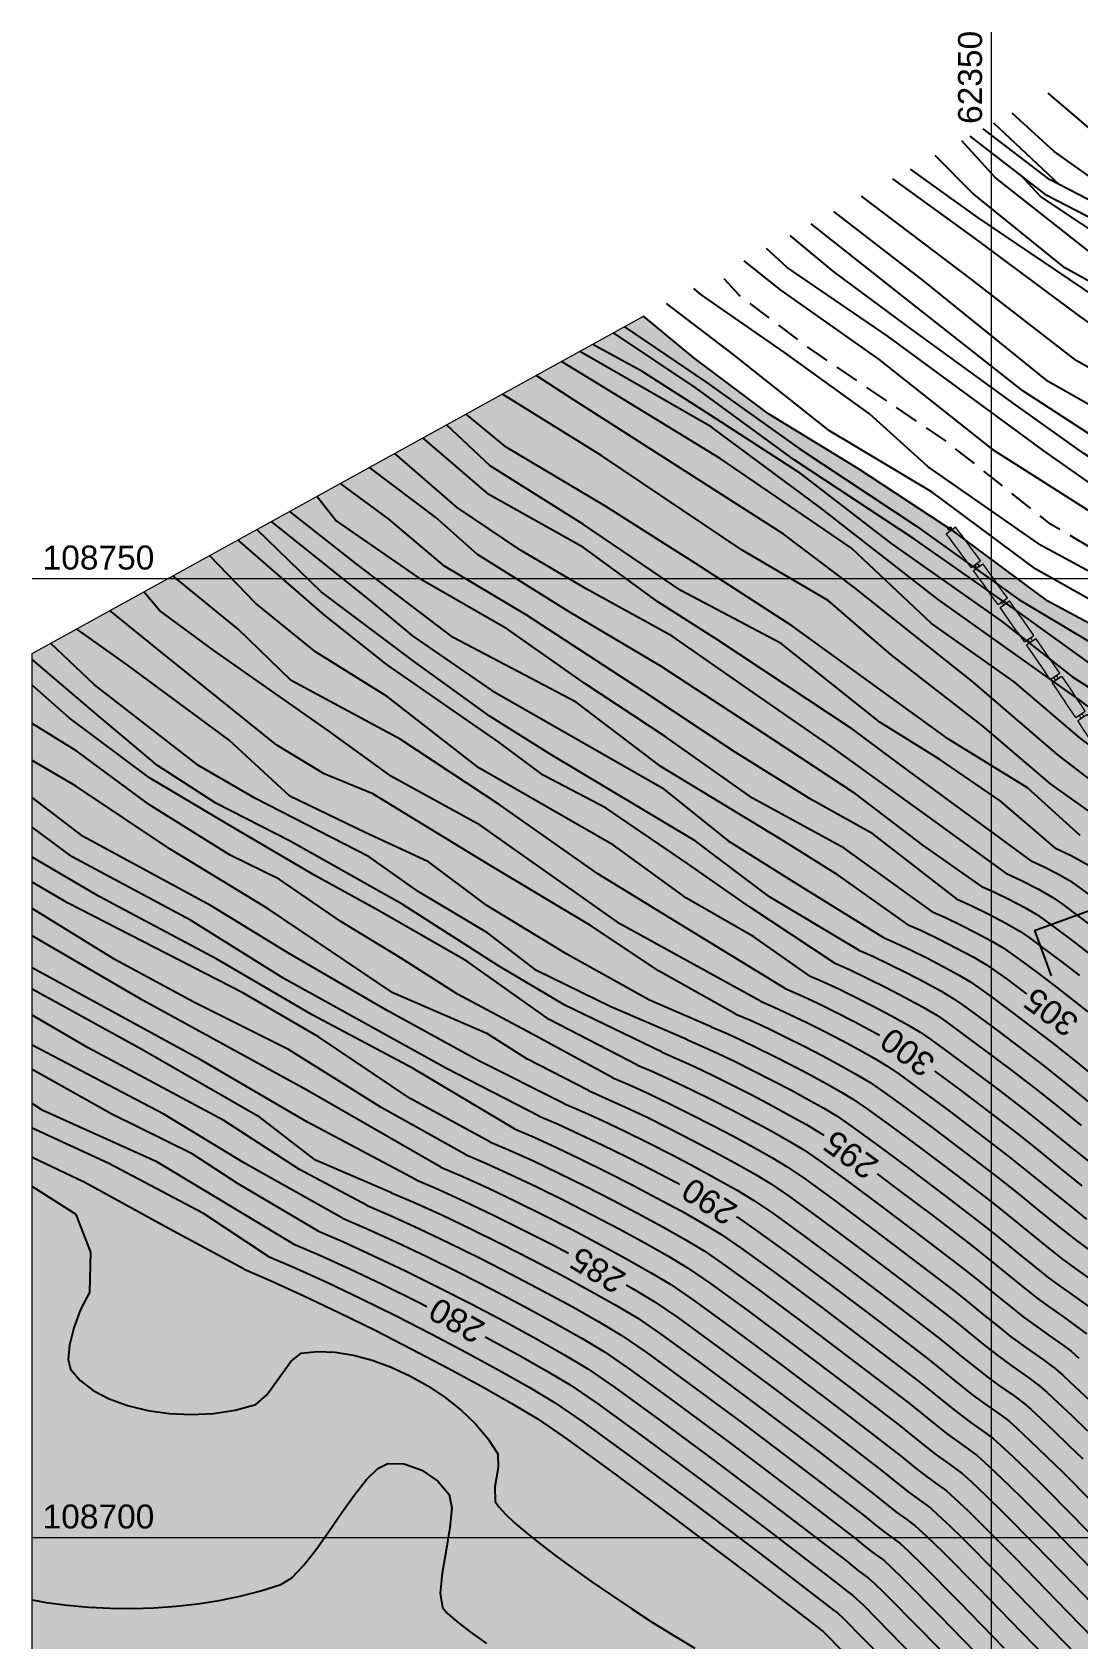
# Model space of a CAD drawing. Extents: x 61466 to 63015, y 108404 to 110397.
# Drawn here: x 62727.7 to 62782.2, y 109249.8 to 109333.6 of the extents above; entities that cross this region are included whole.
import ezdxf
from ezdxf.enums import TextEntityAlignment as Align

# ---------------------------------------------------------------- set-up
doc = ezdxf.new("R2010")
doc.units = 0
doc.header["$LTSCALE"] = 1.000015
doc.header["$MEASUREMENT"] = 0
doc.linetypes.add('TRATTEGGIATA2', pattern=[0.375, 0.25, -0.125])
for name, color, linetype in [('colore lago', 131, 'Continuous'), ('coordinate', 2, 'Continuous'), ('curve livello 1m', 2, 'Continuous'), ('curve livello 5m', 7, 'Continuous'), ('LIN025CO', 7, 'Continuous'), ('LIN07CO', 4, 'Continuous'), ('LINCOLO-ROSSO-025', 10, 'Continuous'), ('Strade', 7, 'Continuous'), ('TEXT050', 3, 'Continuous'), ('TRATTCOLO-32', 255, 'Continuous')]:
    doc.layers.add(name, color=color, linetype=linetype)
doc.layers.add('Colori bordi', color=5, linetype='Continuous', plot=False)
doc.layers.add('no_plot', color=5, linetype='Continuous', plot=False)
doc.styles.add('ARIAL', font='arial.ttf')

# ---------------------------------------------------------------- blocks, each defined once
blk = doc.blocks.new('SEZ1')
at = {"layer": 'LIN07CO'}
for q in [(-0.5, 1.5), (0, 0)]:
    blk.add_line((0, 1.5), q, dxfattribs=at)
at = {"layer": 'TEXT050', "style": 'ARIAL'}
blk.add_attdef('NOME_SEZIONE', text='', height=0.4, dxfattribs=at).set_placement((-0.25, 1.167), align=Align.MIDDLE)
blk = doc.blocks.new('barrageflott')
at = {"layer": 'TRATTCOLO-32'}
h = blk.add_hatch(color=256, dxfattribs=at)
h.paths.add_polyline_path([(-40.677, 110.423), (-41.157, 110.064, -0.002639), (-39.854, 108.3), (-39.369, 108.655, 0.002639)])
h.paths.add_polyline_path([(-39.257, 108.501), (-39.742, 108.147, -0.002639), (-38.458, 106.369), (-37.97, 106.717, 0.002639)])
h.paths.add_polyline_path([(-37.86, 106.563), (-38.348, 106.214, -0.002639), (-37.085, 104.422), (-36.593, 104.764, 0.002639)])
h.paths.add_polyline_path([(-36.484, 104.608), (-36.977, 104.266, -0.002639), (-35.735, 102.459), (-35.238, 102.796, 0.002639)])
h.paths.add_polyline_path([(-35.131, 102.639), (-35.628, 102.302, -0.002639), (-34.406, 100.48), (-33.906, 100.812, 0.002639)])
h.paths.add_polyline_path([(-33.801, 100.653), (-34.302, 100.322, -0.002639), (-33.101, 98.487), (-32.597, 98.813, 0.002639)])
h.paths.add_polyline_path([(-32.494, 98.653), (-32.998, 98.328, -0.002639), (-31.819, 96.479), (-31.311, 96.799, 0.002639)])
h.paths.add_polyline_path([(-31.21, 96.638), (-31.718, 96.318, -0.002639), (-30.56, 94.456), (-30.048, 94.77, 0.002639)])
h.paths.add_polyline_path([(-29.949, 94.608), (-30.46, 94.294, -0.002639), (-29.324, 92.419), (-28.809, 92.727, 0.002639)])
h.paths.add_polyline_path([(-28.711, 92.564), (-29.226, 92.256, -0.002639), (-28.111, 90.367), (-27.593, 90.67, 0.002639)])
h.paths.add_polyline_path([(-27.497, 90.505), (-28.016, 90.203, -0.002639), (-26.922, 88.302), (-26.401, 88.599, 0.002639)])
h.paths.add_polyline_path([(-26.307, 88.433), (-26.829, 88.137, -0.002639), (-25.757, 86.224), (-25.232, 86.514, 0.002639)])
h.paths.add_polyline_path([(-25.14, 86.348), (-25.665, 86.058, -0.002639), (-24.616, 84.132), (-24.088, 84.416, 0.002639)])
h.paths.add_polyline_path([(-23.998, 84.249), (-24.526, 83.965, -0.002639), (-23.499, 82.027), (-22.967, 82.306, 0.002639)])
h.paths.add_polyline_path([(-22.879, 82.137), (-23.411, 81.859, -0.002639), (-22.406, 79.91), (-21.871, 80.182, 0.002639)])
h.paths.add_polyline_path([(-21.785, 80.013), (-22.32, 79.741, -0.002639), (-21.337, 77.78), (-20.799, 78.046, 0.002639)])
h.paths.add_polyline_path([(-20.715, 77.876), (-21.253, 77.61, -0.002639), (-20.293, 75.639), (-19.752, 75.898, 0.002639)])
h.paths.add_polyline_path([(-19.67, 75.727), (-20.211, 75.468, -0.002639), (-19.274, 73.485), (-18.73, 73.738, 0.002639)])
h.paths.add_polyline_path([(-16.684, 69.21), (-17.233, 68.969, -0.002639), (-16.365, 66.956), (-15.812, 67.19, 0.002639)])
h.paths.add_polyline_path([(-17.654, 71.394), (-18.201, 71.147, -0.002639), (-17.309, 69.143), (-16.76, 69.384, 0.002639)])
h.paths.add_polyline_path([(-18.65, 73.566), (-19.194, 73.313, -0.002639), (-18.279, 71.32), (-17.732, 71.567, 0.002639)])
h = blk.add_hatch(color=256, dxfattribs=at)
h.paths.add_polyline_path([(-4.689, 33.162, 0.002639), (-5.201, 35.3), (-5.784, 35.158, -0.002639), (-5.273, 33.025)])
h.paths.add_polyline_path([(-5.247, 35.485, 0.002639), (-5.784, 37.618), (-6.365, 37.468, -0.002639), (-5.829, 35.342)])
h.paths.add_polyline_path([(-5.831, 37.802, 0.002639), (-6.393, 39.929), (-6.972, 39.773, -0.002639), (-6.412, 37.652)])
h.paths.add_polyline_path([(-6.442, 40.112, 0.002639), (-7.028, 42.232), (-7.606, 42.07, -0.002639), (-7.022, 39.956)])
h.paths.add_polyline_path([(-7.08, 42.415, 0.002639), (-7.69, 44.529), (-8.266, 44.359, -0.002639), (-7.657, 42.252)])
h.paths.add_polyline_path([(-7.744, 44.711, 0.002639), (-8.378, 46.817), (-8.952, 46.641, -0.002639), (-8.319, 44.541)])
h.paths.add_polyline_path([(-8.434, 46.999, 0.002639), (-9.092, 49.097), (-9.664, 48.915, -0.002639), (-9.007, 46.822)])
h.paths.add_polyline_path([(-9.15, 49.279, 0.002639), (-9.833, 51.37), (-10.402, 51.18, -0.002639), (-9.722, 49.095)])
h.paths.add_polyline_path([(-9.893, 51.55, 0.002639), (-10.599, 53.633), (-11.166, 53.437, -0.002639), (-10.462, 51.36)])
h.paths.add_polyline_path([(-10.661, 53.813, 0.002639), (-11.392, 55.887), (-11.956, 55.685, -0.002639), (-11.228, 53.616)])
h.paths.add_polyline_path([(-11.456, 56.066, 0.002639), (-12.21, 58.133), (-12.772, 57.924, -0.002639), (-12.02, 55.864)])
h.paths.add_polyline_path([(-12.276, 58.311, 0.002639), (-13.053, 60.368), (-13.614, 60.153, -0.002639), (-12.838, 58.102)])
h.paths.add_polyline_path([(-13.122, 60.546, 0.002639), (-13.923, 62.594), (-14.481, 62.373, -0.002639), (-13.682, 60.33)])
h.paths.add_polyline_path([(-13.993, 62.771, 0.002639), (-14.818, 64.81), (-15.373, 64.582, -0.002639), (-14.551, 62.549)])
h.paths.add_polyline_path([(-14.89, 64.986, 0.002639), (-15.738, 67.015), (-16.29, 66.781, -0.002639), (-15.445, 64.758)])
h = blk.add_hatch(color=256, dxfattribs=at)
h.paths.add_polyline_path([(-1.192, 14.374, 0.002639), (-1.506, 16.55), (-2.1, 16.462, -0.002639), (-1.786, 14.291)])
h.paths.add_polyline_path([(-1.534, 16.739, 0.002639), (-1.874, 18.912), (-2.466, 18.816, -0.002639), (-2.128, 16.649)])
h.paths.add_polyline_path([(-1.904, 19.099, 0.002639), (-2.268, 21.269), (-2.86, 21.166, -0.002639), (-2.496, 19.003)])
h.paths.add_polyline_path([(-2.301, 21.456, 0.002639), (-2.69, 23.621), (-3.28, 23.511, -0.002639), (-2.892, 21.353)])
h.paths.add_polyline_path([(-2.725, 23.808, 0.002639), (-3.139, 25.968), (-3.727, 25.852, -0.002639), (-3.315, 23.698)])
h.paths.add_polyline_path([(-3.176, 26.154, 0.002639), (-3.614, 28.31), (-4.202, 28.187, -0.002639), (-3.764, 26.038)])
h.paths.add_polyline_path([(-3.653, 28.496, 0.002639), (-4.117, 30.646), (-4.702, 30.516, -0.002639), (-4.24, 28.373)])
h.paths.add_polyline_path([(-4.158, 30.832, 0.002639), (-4.646, 32.976), (-5.23, 32.84, -0.002639), (-4.743, 30.702)])
h = blk.add_hatch(color=256, dxfattribs=at)
h.paths.add_polyline_path([(0.293, 0.116, 0.002639), (0.129, 2.309), (-0.469, 2.261, -0.002639), (-0.306, 0.074)])
h.paths.add_polyline_path([(0.114, 2.498, 0.002639), (-0.076, 4.69), (-0.673, 4.635, -0.002639), (-0.485, 2.45)])
h.paths.add_polyline_path([(-0.093, 4.879, 0.002639), (-0.307, 7.068), (-0.904, 7.007, -0.002639), (-0.69, 4.824)])
h.paths.add_polyline_path([(-0.327, 7.257, 0.002639), (-0.566, 9.444), (-1.162, 9.375, -0.002639), (-0.924, 7.195)])
h.paths.add_polyline_path([(-0.588, 9.633, 0.002639), (-0.852, 11.816), (-1.448, 11.741, -0.002639), (-1.184, 9.564)])
h.paths.add_polyline_path([(-0.876, 12.005, 0.002639), (-1.166, 14.185), (-1.76, 14.103, -0.002639), (-1.471, 11.929)])
at = {"layer": 'LINCOLO-ROSSO-025', "lineweight": 0}
for p, q in [((-41.157, 110.064), (-40.677, 110.423)), ((-39.854, 108.3), (-39.369, 108.655)), ((-39.742, 108.147), (-39.257, 108.501)), ((-38.458, 106.369), (-37.97, 106.717)), ((-38.348, 106.214), (-37.86, 106.563)), ((-37.085, 104.422), (-36.593, 104.764)), ((-36.977, 104.266), (-36.484, 104.608)), ((-35.735, 102.459), (-35.238, 102.796)), ((-35.628, 102.302), (-35.131, 102.639)), ((-34.406, 100.48), (-33.906, 100.812)), ((-34.302, 100.322), (-33.801, 100.653)), ((-33.101, 98.487), (-32.597, 98.813)), ((-32.998, 98.328), (-32.494, 98.653)), ((-31.819, 96.479), (-31.311, 96.799)), ((-31.718, 96.318), (-31.21, 96.638)), ((-30.56, 94.456), (-30.048, 94.77)), ((-30.46, 94.294), (-29.949, 94.608)), ((-29.324, 92.419), (-28.809, 92.727)), ((-29.226, 92.256), (-28.711, 92.564)), ((-28.111, 90.367), (-27.593, 90.67)), ((-28.016, 90.203), (-27.497, 90.505)), ((-26.922, 88.302), (-26.401, 88.599)), ((-26.829, 88.137), (-26.307, 88.433)), ((-25.757, 86.224), (-25.232, 86.514)), ((-25.665, 86.058), (-25.14, 86.348)), ((-24.616, 84.132), (-24.088, 84.416)), ((-24.526, 83.965), (-23.998, 84.249)), ((-23.499, 82.027), (-22.967, 82.306)), ((-23.411, 81.859), (-22.879, 82.137)), ((-22.406, 79.91), (-21.871, 80.182)), ((-22.32, 79.741), (-21.785, 80.013)), ((-21.337, 77.78), (-20.799, 78.046)), ((-21.253, 77.61), (-20.715, 77.876)), ((-20.293, 75.639), (-19.752, 75.898)), ((-20.211, 75.468), (-19.67, 75.727)), ((-19.274, 73.485), (-18.73, 73.738)), ((-19.194, 73.313), (-18.65, 73.566)), ((-18.279, 71.32), (-17.732, 71.567)), ((-18.201, 71.147), (-17.654, 71.394)), ((-17.309, 69.143), (-16.76, 69.384)), ((-17.233, 68.969), (-16.684, 69.21)), ((-16.365, 66.956), (-15.812, 67.19)), ((-16.29, 66.781), (-15.738, 67.015)), ((-15.445, 64.758), (-14.89, 64.986)), ((-15.373, 64.582), (-14.818, 64.81)), ((-14.551, 62.549), (-13.993, 62.771)), ((-14.481, 62.373), (-13.923, 62.594)), ((-13.682, 60.33), (-13.122, 60.546)), ((-13.614, 60.153), (-13.053, 60.368)), ((-12.838, 58.102), (-12.276, 58.311)), ((-12.772, 57.924), (-12.21, 58.133)), ((-12.02, 55.864), (-11.456, 56.066)), ((-11.956, 55.685), (-11.392, 55.887)), ((-11.228, 53.616), (-10.661, 53.813)), ((-11.166, 53.437), (-10.599, 53.633)), ((-10.462, 51.36), (-9.893, 51.55)), ((-10.402, 51.18), (-9.833, 51.37)), ((-9.722, 49.095), (-9.15, 49.279)), ((-9.664, 48.915), (-9.092, 49.097)), ((-9.007, 46.822), (-8.434, 46.999)), ((-8.952, 46.641), (-8.378, 46.817)), ((-8.319, 44.541), (-7.744, 44.711)), ((-8.266, 44.359), (-7.69, 44.529)), ((-7.657, 42.252), (-7.08, 42.415)), ((-7.606, 42.07), (-7.028, 42.232)), ((-7.022, 39.956), (-6.442, 40.112)), ((-6.972, 39.773), (-6.393, 39.929)), ((-6.412, 37.652), (-5.831, 37.802)), ((-6.365, 37.468), (-5.784, 37.618)), ((-5.829, 35.342), (-5.247, 35.485)), ((-5.784, 35.158), (-5.201, 35.3)), ((-5.273, 33.025), (-4.689, 33.162)), ((-5.23, 32.84), (-4.646, 32.976)), ((-4.743, 30.702), (-4.158, 30.832)), ((-4.702, 30.516), (-4.117, 30.646)), ((-4.24, 28.373), (-3.653, 28.496)), ((-4.202, 28.187), (-3.614, 28.31)), ((-3.764, 26.038), (-3.176, 26.154)), ((-3.727, 25.852), (-3.139, 25.968)), ((-3.315, 23.698), (-2.725, 23.808)), ((-3.28, 23.511), (-2.69, 23.621)), ((-2.892, 21.353), (-2.301, 21.456)), ((-2.86, 21.166), (-2.268, 21.269)), ((-2.496, 19.003), (-1.904, 19.099)), ((-2.466, 18.816), (-1.874, 18.912)), ((-2.128, 16.649), (-1.534, 16.739)), ((-2.1, 16.462), (-1.506, 16.55)), ((-1.786, 14.291), (-1.192, 14.374)), ((-1.76, 14.103), (-1.166, 14.185)), ((-1.471, 11.929), (-0.876, 12.005)), ((-1.448, 11.741), (-0.852, 11.816)), ((-1.184, 9.564), (-0.588, 9.633)), ((-1.162, 9.375), (-0.566, 9.444)), ((-0.924, 7.195), (-0.327, 7.257)), ((-0.904, 7.007), (-0.307, 7.068)), ((-0.69, 4.824), (-0.093, 4.879)), ((-0.673, 4.635), (-0.076, 4.69)), ((-0.485, 2.45), (0.114, 2.498)), ((-0.469, 2.261), (0.129, 2.309)), ((-0.306, 0.074), (0.293, 0.116))]:
    blk.add_line(p, q, dxfattribs=at)
for centre in [(-40.974, 110.32), (-39.555, 108.401), (-38.159, 106.466), (-36.785, 104.515), (-35.433, 102.549), (-34.104, 100.567), (-32.798, 98.57), (-31.514, 96.558), (-30.254, 94.532), (-29.018, 92.491), (-27.804, 90.436), (-26.615, 88.368), (-25.449, 86.286), (-24.307, 84.191), (-23.189, 82.082), (-22.095, 79.962), (-21.026, 77.828), (-19.982, 75.683), (-18.962, 73.526), (-17.967, 71.357), (-16.996, 69.177), (-16.051, 66.986), (-15.131, 64.784), (-14.237, 62.572), (-13.368, 60.349), (-12.524, 58.117), (-11.706, 55.876), (-10.914, 53.625), (-10.147, 51.365), (-9.407, 49.097), (-8.693, 46.82), (-8.005, 44.535), (-7.343, 42.242), (-6.707, 39.942), (-6.098, 37.635), (-5.515, 35.321), (-4.959, 33.001), (-4.43, 30.674), (-3.927, 28.341), (-3.451, 26.003), (-3.002, 23.659), (-2.58, 21.311), (-2.185, 18.958), (-1.817, 16.6), (-1.476, 14.238), (-1.162, 11.873), (-0.875, 9.504), (-0.615, 7.132), (-0.383, 4.757), (-0.178, 2.38), (0, 0)]:
    blk.add_circle(centre, 0.095, dxfattribs=at)
for radius, start, end in [(207.744, 36.17394, 36.77881), (208.344, 36.17394, 36.77881), (207.744, 35.51677, 36.12164), (208.344, 35.51677, 36.12164), (208.344, 34.85959, 35.46446), (207.744, 34.85959, 35.46446), (207.744, 34.20242, 34.80729), (208.344, 34.20242, 34.80729), (207.744, 33.54525, 34.15012), (208.344, 33.54525, 34.15012), (208.344, 32.88807, 33.49294), (207.744, 32.88807, 33.49294), (207.744, 32.2309, 32.83577), (208.344, 32.2309, 32.83577), (208.344, 31.57373, 32.1786), (207.744, 31.57373, 32.1786), (207.744, 30.91655, 31.52142), (208.344, 30.91655, 31.52142), (207.744, 30.25938, 30.86425), (208.344, 30.25938, 30.86425), (208.344, 29.60221, 30.20708), (207.744, 29.60221, 30.20708), (207.744, 28.94503, 29.54991), (208.344, 28.94503, 29.54991), (208.344, 28.28786, 28.89273), (207.744, 28.28786, 28.89273), (207.744, 27.63069, 28.23556), (208.344, 27.63069, 28.23556), (208.344, 26.97352, 27.57839), (207.744, 26.97352, 27.57839), (207.744, 26.31634, 26.92121), (208.344, 26.31634, 26.92121), (207.744, 25.65917, 26.26404), (208.344, 25.65917, 26.26404), (207.744, 25.002, 25.60687), (208.344, 25.002, 25.60687), (207.744, 24.34482, 24.94969), (208.344, 24.34482, 24.94969), (208.344, 23.68765, 24.29252), (207.744, 23.68765, 24.29252), (207.744, 23.03048, 23.63535), (208.344, 23.03048, 23.63535), (207.744, 22.3733, 22.97817), (208.344, 22.3733, 22.97817), (207.744, 21.71613, 22.321), (208.344, 21.71613, 22.321), (207.744, 21.05896, 21.66383), (208.344, 21.05896, 21.66383), (208.344, 20.40178, 21.00665), (207.744, 20.40178, 21.00665), (207.744, 19.74461, 20.34948), (208.344, 19.74461, 20.34948), (207.744, 19.08744, 19.69231), (208.344, 19.08744, 19.69231), (208.344, 18.43027, 19.03514), (207.744, 18.43027, 19.03514), (207.744, 17.77309, 18.37796), (208.344, 17.77309, 18.37796), (207.744, 17.11592, 17.72079), (208.344, 17.11592, 17.72079), (207.744, 16.45875, 17.06362), (208.344, 16.45875, 17.06362), (208.344, 15.80157, 16.40644), (207.744, 15.80157, 16.40644), (207.744, 15.1444, 15.74927), (208.344, 15.1444, 15.74927), (207.744, 14.48723, 15.0921), (208.344, 14.48723, 15.0921), (207.744, 13.83005, 14.43492), (208.344, 13.83005, 14.43492), (208.344, 13.17288, 13.77775), (207.744, 13.17288, 13.77775), (207.744, 12.51571, 13.12058), (208.344, 12.51571, 13.12058), (207.744, 11.85853, 12.4634), (208.344, 11.85853, 12.4634), (207.744, 11.20136, 11.80623), (208.344, 11.20136, 11.80623), (207.744, 10.54419, 11.14906), (208.344, 10.54419, 11.14906), (207.744, 9.88701, 10.49189), (208.344, 9.88701, 10.49189), (207.744, 9.22984, 9.83471), (208.344, 9.22984, 9.83471), (207.744, 8.57267, 9.17754), (208.344, 8.57267, 9.17754), (207.744, 7.9155, 8.52037), (208.344, 7.9155, 8.52037), (207.744, 7.25832, 7.86319), (208.344, 7.25832, 7.86319), (207.744, 6.60115, 7.20602), (208.344, 6.60115, 7.20602), (207.744, 5.94398, 6.54885), (208.344, 5.94398, 6.54885), (207.744, 5.2868, 5.89167), (208.344, 5.2868, 5.89167), (207.744, 4.62963, 5.2345), (208.344, 4.62963, 5.2345), (207.744, 3.97246, 4.57733), (208.344, 3.97246, 4.57733)]:
    blk.add_arc((-207.55, -14.318), radius, start, end, dxfattribs=at)

msp = doc.modelspace()

# ---------------------------------------------------------------- hatches: boundary and pattern name
at = {"layer": 'colore lago', "linetype": 'Continuous', "lineweight": 0}
msp.add_hatch(color=256, dxfattribs=at).paths.add_polyline_path([(62823.098, 109267.497), (62823.692, 109266.925), (62824.211, 109265.876), (62823.37, 109265.642), (62827.768, 109260.013), (62841.061, 109263.699), (62841.764, 109262.8), (62836.243, 109253.044), (62840.642, 109247.414), (62841.442, 109248.828), (62841.442, 109247.267), (62842.487, 109245.294), (62842.982, 109244.359), (62843.392, 109243.586), (62843.655, 109243.089), (62843.975, 109242.486), (62844.757, 109241.948), (62845.652, 109241.38), (62846.428, 109240.929), (62846.943, 109240.681), (62847.646, 109240.594), (62848.413, 109240.508), (62848.935, 109240.325), (62849.708, 109240.006), (62850.5, 109239.647), (62850.969, 109239.389), (62851.947, 109238.376), (62853.322, 109236.946), (62854.115, 109236.138), (62854.823, 109235.422), (62855.34, 109234.904), (62855.561, 109234.691), (62856.098, 109234.455), (62856.706, 109233.991), (62857.535, 109233.283), (62858.15, 109232.701), (62858.509, 109232.314), (62858.884, 109231.435), (62859.223, 109230.367), (62859.579, 109229.599), (62860.022, 109229.318), (62860.524, 109229.013), (62861.121, 109228.302), (62861.763, 109227.397), (62862.367, 109226.672), (62862.863, 109226.351), (62863.351, 109226.081), (62863.81, 109225.827), (62864.373, 109225.46), (62865.159, 109224.926), (62866.024, 109224.324), (62866.828, 109223.749), (62867.744, 109223.067), (62868.796, 109222.261), (62869.668, 109221.573), (62870.574, 109220.83), (62871.455, 109220.092), (62872.228, 109219.43), (62872.81, 109218.915), (62873.119, 109218.618), (62873.68, 109217.736), (62874.168, 109217.012), (62874.819, 109216.771), (62876.542, 109216.153), (62874.849, 109207.821), (62874.609, 109206.638), (62869.261, 109207.566), (62863.756, 109208.111), (62858.193, 109208.307), (62852.65, 109208.14), (62847.099, 109207.618), (62841.619, 109206.708), (62836.195, 109205.43), (62830.876, 109203.835), (62825.687, 109201.868), (62820.621, 109199.558), (62815.733, 109196.944), (62811.013, 109193.985), (62806.809, 109190.99), (62802.653, 109187.599), (62798.578, 109183.823), (62795.53, 109180.621), (62792.243, 109176.791), (62789.658, 109173.373), (62786.55, 109168.77), (62783.753, 109163.954), (62781.281, 109158.995), (62779.157, 109153.861), (62777.364, 109148.591), (62775.923, 109143.219), (62774.828, 109137.77), (62774.099, 109132.277), (62773.742, 109126.898), (62773.733, 109121.341), (62774.08, 109115.779), (62774.822, 109110.285), (62775.907, 109104.828), (62776.774, 109101.614), (62775.534, 109098.968), (62771.471, 109097.411), (62770.737, 109098.002), (62769.881, 109098.471), (62769.16, 109098.676), (62768.397, 109098.468), (62767.454, 109097.966), (62766.48, 109097.438), (62765.625, 109097.152), (62765.129, 109097.238), (62764.204, 109097.445), (62761.92, 109098.04), (62758.989, 109098.856), (62755.805, 109099.756), (62752.764, 109100.605), (62750.259, 109101.266), (62749.515, 109101.432), (62748.651, 109101.616), (62748.14, 109101.737), (62747.525, 109102.034), (62746.769, 109102.406), (62745.628, 109102.895), (62744.247, 109103.457), (62742.732, 109104.06), (62741.189, 109104.67), (62739.721, 109105.255), (62738.435, 109105.782), (62737.436, 109106.218), (62736.779, 109106.546), (62735.74, 109107.202), (62732.8, 109108.9), (62729.641, 109110.917), (62727.666, 109112.216), (62727.666, 109301.173), (62759.548, 109318.75), (62762.174, 109316.583), (62766.058, 109313.671), (62770.75, 109310.793), (62775.77, 109307.499), (62780.625, 109303.893), (62784.649, 109301.743), (62791.078, 109296.783), (62792.191, 109296.264), (62793.304, 109295.744), (62792.406, 109295.415), (62791.026, 109294.91), (62795.864, 109289.653), (62808.817, 109294.398), (62809.589, 109293.558), (62804.873, 109283.389), (62809.71, 109278.132), (62811.198, 109281.339), (62812.277, 109280.843), (62812.557, 109280.571), (62813.179, 109280.078), (62813.957, 109279.511), (62814.819, 109278.905), (62815.694, 109278.295), (62816.511, 109277.717), (62817.199, 109277.207), (62817.686, 109276.799), (62818.127, 109276.26), (62818.712, 109275.538), (62819.259, 109274.911), (62819.895, 109274.192), (62820.227, 109273.803), (62820.528, 109273.159), (62820.826, 109272.316), (62821.425, 109270.407), (62821.73, 109269.526), (62822.044, 109268.819)])

# ---------------------------------------------------------------- linework, layer by layer
at = {"layer": 'Colori bordi', "linetype": 'Continuous', "lineweight": 0, "flags": 128}
msp.add_lwpolyline([(62727.666, 109112.216), (62727.666, 109301.173), (62759.548, 109318.75), (62762.174, 109316.583), (62766.058, 109313.671), (62770.75, 109310.793), (62775.77, 109307.499), (62780.625, 109303.893), (62784.649, 109301.743)], dxfattribs=at)
at = {"layer": 'coordinate', "linetype": 'Continuous', "lineweight": 0}
for p, q in [((62777.666, 109333.555), (62777.666, 108959.046)), ((62727.666, 109305.071), (62794.654, 109305.071)), ((62727.666, 109255.071), (62848.848, 109255.071))]:
    msp.add_line(p, q, dxfattribs=at)
at = {"layer": 'curve livello 1m', "color": 152, "linetype": 'TRATTEGGIATA2', "ltscale": 5, "flags": 128}
msp.add_lwpolyline([(62796.076, 109296.759), (62795.457, 109298.45), (62795.214, 109298.655), (62794.525, 109299.251), (62793.946, 109299.765), (62791.655, 109301.396), (62787.146, 109304.17), (62780.764, 109307.915), (62775.353, 109312.214), (62768.209, 109317.069), (62764.532, 109319.843), (62763.535, 109320.948)], dxfattribs=at)
at = {"layer": 'curve livello 5m', "color": 2, "flags": 128}
for points in [[(62781.221, 109325.619), (62777.819, 109328.824)], [(62792.714, 109311.413), (62788.477, 109314.399), (62782.319, 109318.744), (62776.706, 109322.908), (62772.553, 109325.921)], [(62792.714, 109303.314), (62791.169, 109304.101), (62785.967, 109307.845), (62780.417, 109311.729), (62772.301, 109317.693), (62767.029, 109321.299), (62765.965, 109322.289)], [(62788.219, 109298.997), (62788.219, 109298.997), (62784.649, 109301.743), (62780.625, 109303.893), (62775.77, 109307.499), (62770.75, 109310.793), (62766.058, 109313.671), (62762.174, 109316.583), (62759.548, 109318.75)], [(62785.045, 109294.703), (62782.295, 109296.769), (62778.873, 109299.683), (62774.564, 109302.724), (62770.382, 109306.652), (62763.538, 109311.34), (62755.264, 109316.389)], [(62779.749, 109290.352), (62773.36, 109295.05), (62770.448, 109297.215), (62763.353, 109301.918), (62760.291, 109303.86), (62756.408, 109306.697), (62751.479, 109309.459), (62748.045, 109312.408)], [(62773.338, 109287.025), (62769.701, 109289.6), (62766.714, 109291.466), (62760.441, 109295.274), (62756.035, 109298.633), (62749.612, 109301.993), (62744.609, 109305.801), (62741.097, 109308.578)], [(62766.926, 109283.698), (62761.561, 109286.986), (62757.155, 109289.674), (62752.077, 109293.258), (62746.849, 109296.692), (62741.173, 109299.753), (62738.41, 109302.441), (62734.998, 109305.215)], [(62760.515, 109280.371), (62755.445, 109282.824), (62751.987, 109284.881), (62746.965, 109288.091), (62741.119, 109291.384), (62737.25, 109293.359), (62734.203, 109295.335), (62731.157, 109297.886), (62727.666, 109300.861)], [(62754.103, 109277.044), (62749.27, 109279.531), (62740.79, 109284.223), (62735.932, 109287.268), (62729.758, 109290.561), (62727.666, 109292.118)], [(62779.749, 109290.352), (62780.396, 109290.058), (62781.14, 109289.678), (62781.758, 109289.327), (62781.758, 109289.327), (62782.169, 109289.037), (62782.882, 109288.507), (62783.684, 109287.895), (62785.134, 109286.741), (62785.275, 109286.626)], [(62773.338, 109287.025), (62774.078, 109286.699), (62774.956, 109286.278), (62775.872, 109285.81), (62776.729, 109285.347), (62777.428, 109284.939), (62777.831, 109284.661), (62778.519, 109284.161), (62779.398, 109283.507), (62779.507, 109283.425)], [(62747.692, 109273.717), (62742.025, 109276.733), (62736.509, 109279.943), (62727.666, 109284.784)], [(62766.926, 109283.698), (62767.697, 109283.365), (62768.595, 109282.947), (62769.566, 109282.472), (62770.555, 109281.967), (62771.51, 109281.46), (62771.847, 109281.272)], [(62760.515, 109280.371), (62761.299, 109280.036), (62762.196, 109279.627), (62763.172, 109279.162), (62764.192, 109278.658), (62765.222, 109278.132), (62766.228, 109277.603), (62767.178, 109277.086), (62768.035, 109276.6), (62768.768, 109276.162), (62768.942, 109276.041)], [(62774.71, 109279.402), (62774.745, 109279.376), (62776.07, 109278.391), (62777.541, 109277.28), (62779.015, 109276.149), (62779.015, 109276.149), (62780.016, 109275.353), (62781.226, 109274.369), (62782.402, 109273.413)], [(62741.28, 109270.39), (62734.175, 109274.654), (62728.225, 109277.335), (62727.666, 109277.703)], [(62754.103, 109277.044), (62755.086, 109276.624), (62756.209, 109276.112), (62757.431, 109275.53), (62758.707, 109274.899), (62759.997, 109274.241), (62761.258, 109273.577), (62761.424, 109273.487)], [(62747.692, 109273.717), (62748.872, 109273.213), (62750.222, 109272.597), (62751.689, 109271.898), (62753.223, 109271.139), (62754.773, 109270.349), (62755.633, 109269.896)], [(62771.725, 109274.031), (62772.743, 109273.274), (62774.709, 109271.788), (62776.68, 109270.277), (62776.68, 109270.277), (62777.457, 109269.659), (62778.395, 109268.896), (62779.308, 109268.154), (62780.007, 109267.601), (62780.007, 109267.601), (62780.643, 109267.136), (62781.438, 109266.574), (62782.178, 109266.049), (62782.65, 109265.697)], [(62764.395, 109271.798), (62764.437, 109271.773), (62764.437, 109271.773), (62765.457, 109271.072), (62767.196, 109269.807), (62769.415, 109268.157), (62771.878, 109266.297), (62774.346, 109264.404), (62774.346, 109264.404), (62774.898, 109263.965), (62775.565, 109263.422), (62776.213, 109262.895), (62776.71, 109262.502), (62776.71, 109262.502), (62777.346, 109262.042), (62778.092, 109261.515), (62778.589, 109261.149), (62778.589, 109261.149), (62779.006, 109260.774), (62779.703, 109260.121), (62780.547, 109259.313), (62781.407, 109258.477), (62781.407, 109258.477), (62782.879, 109256.989)], [(62741.28, 109270.39), (62742.659, 109269.801), (62744.235, 109269.083), (62745.948, 109268.266), (62747.739, 109267.38), (62748.254, 109267.118)], [(62758.643, 109268.25), (62759.006, 109268.044), (62760.107, 109267.384), (62760.107, 109267.384), (62761.333, 109266.542), (62763.421, 109265.023), (62766.088, 109263.04), (62769.046, 109260.805), (62772.011, 109258.531), (62772.734, 109257.949), (62773.414, 109257.403), (62773.414, 109257.403), (62774.017, 109256.97), (62774.528, 109256.6), (62774.528, 109256.6), (62774.898, 109256.264), (62775.517, 109255.677), (62776.199, 109255.016), (62776.199, 109255.016), (62777.968, 109253.229), (62780.157, 109250.973), (62782.13, 109248.947), (62783.247, 109247.846)], [(62751.287, 109265.543), (62751.317, 109265.527), (62752.984, 109264.62), (62754.491, 109263.766), (62755.777, 109262.996), (62755.777, 109262.996), (62757.208, 109262.012), (62759.647, 109260.238), (62762.76, 109257.923), (62766.215, 109255.314), (62769.676, 109252.659), (62769.676, 109252.659), (62770.117, 109252.304), (62770.467, 109252.052), (62770.991, 109251.555), (62773.056, 109249.468), (62775.613, 109246.835), (62777.916, 109244.469), (62779.22, 109243.184), (62779.22, 109243.184), (62779.553, 109242.948), (62782.963, 109240.482)]]:
    msp.add_lwpolyline(points, dxfattribs=at)
at = {"layer": 'no_plot', "flags": 128}
for points in [[(62798.444, 109316.707), (62796.738, 109317.975), (62793.964, 109319.848), (62791.258, 109321.928), (62787.929, 109324.702), (62784.044, 109327.476), (62780.65, 109330.385)], [(62790.003, 109321.075), (62787.209, 109322.908), (62780.961, 109327.344), (62778.767, 109329.347)], [(62799.611, 109310.486), (62795.087, 109314.218), (62791.012, 109316.662), (62783.859, 109321.278), (62777.883, 109325.986), (62776.136, 109327.896)], [(62799.295, 109309.383), (62794.634, 109312.86), (62792.37, 109314.67), (62787.39, 109318.02), (62781.505, 109321.278), (62776.706, 109325.171), (62774.746, 109327.13)], [(62793.078, 109312.72), (62789.654, 109315.394), (62786.304, 109316.933), (62783.134, 109319.74), (62776.977, 109323.904), (62773.473, 109326.428)], [(62799.927, 109311.588), (62796.173, 109314.399), (62791.555, 109317.205), (62787.752, 109319.74), (62784.493, 109322.184), (62780.237, 109324.99), (62779.213, 109326.099)], [(62792.714, 109309.692), (62788.83, 109312.636), (62782.102, 109316.45), (62776.622, 109320.68), (62770.911, 109325.015)], [(62792.714, 109307.685), (62791.189, 109308.475), (62787.027, 109311.734), (62780.645, 109315.34), (62774.124, 109320.611), (62769.461, 109324.216)], [(62792.714, 109306.428), (62789.94, 109307.989), (62784.876, 109311.249), (62779.327, 109314.855), (62773.431, 109319.501), (62768.29, 109323.57)], [(62792.714, 109305.356), (62789.227, 109307.152), (62782.498, 109311.59), (62778.822, 109314.226), (62773.272, 109318.248), (62769.457, 109321.091), (62767.197, 109322.967)], [(62792.714, 109302.131), (62791.1, 109303.199), (62786.244, 109306.389), (62777.851, 109311.729), (62771.816, 109316.514), (62766.683, 109320.12), (62764.796, 109321.644)], [(62793.456, 109298.54), (62789.851, 109300.633), (62784.094, 109304.725), (62780.279, 109306.805), (62774.382, 109310.897), (62771.33, 109313.671), (62766.891, 109316.861), (62762.59, 109319.843), (62762.166, 109320.194)], [(62788.752, 109300.011), (62784.579, 109302.991), (62780.001, 109305.557), (62774.59, 109309.579), (62769.249, 109312.769), (62764.185, 109316.791), (62760.743, 109319.409)], [(62758.554, 109318.202), (62762.815, 109315.318), (62767.661, 109311.857), (62773.786, 109307.811), (62779.111, 109303.978), (62784.117, 109300.996), (62787.921, 109298.285)], [(62756.91, 109317.296), (62759.354, 109315.957), (62763.028, 109313.614), (62767.608, 109310.633), (62772.454, 109306.906), (62778.206, 109302.86), (62781.934, 109299.931), (62786.301, 109297.163), (62787.078, 109296.543)], [(62787.443, 109297.341), (62784.17, 109299.665), (62779.005, 109303.392), (62773.679, 109307.119), (62767.395, 109311.272), (62762.283, 109314.999), (62757.975, 109317.883)], [(62786.54, 109295.522), (62782.307, 109298.707), (62774.904, 109303.978), (62768.78, 109308.769), (62763.075, 109312.977), (62756.224, 109316.918)], [(62784.878, 109293.014), (62781.155, 109295.882), (62776.719, 109299.683), (62770.509, 109304.625), (62766.833, 109307.412), (62755.934, 109314.381), (62753.947, 109315.662)], [(62783.596, 109292.348), (62780.774, 109294.362), (62777.226, 109297.402), (62772.464, 109301.097), (62769.178, 109303.934), (62764.697, 109306.547), (62757.379, 109311.475), (62752.187, 109314.692)], [(62781.031, 109291.017), (62778.14, 109293.482), (62775.003, 109295.647), (62771.867, 109297.588), (62766.714, 109301.694), (62761.486, 109304.457), (62756.408, 109307.891), (62751.554, 109310.952), (62749.276, 109313.087)], [(62782.313, 109291.683), (62779.559, 109294.154), (62775.451, 109296.692), (62767.311, 109302.59), (62762.233, 109305.875), (62757.528, 109308.862), (62752.375, 109311.923), (62750.295, 109313.649)], [(62778.467, 109289.687), (62774.704, 109292.437), (62769.328, 109296.319), (62765.668, 109298.857), (62761.038, 109302.068), (62756.557, 109304.532), (62753.122, 109306.547), (62749.836, 109308.787), (62746.573, 109311.597)], [(62777.184, 109289.021), (62774.107, 109291.167), (62770.597, 109293.855), (62766.266, 109296.692), (62760.441, 109300.5), (62755.661, 109303.337), (62750.882, 109306.323), (62748.716, 109308.265), (62745.257, 109310.871)], [(62775.902, 109288.356), (62771.493, 109291.765), (62768.282, 109293.557), (62764.324, 109296.02), (62759.47, 109299.231), (62753.421, 109303.188), (62749.164, 109305.726), (62746.252, 109308.19), (62743.74, 109310.035)], [(62774.62, 109287.69), (62770, 109291.018), (62765.22, 109293.631), (62760.665, 109296.842), (62756.483, 109299.604), (62752.45, 109302.441), (62748.044, 109304.979), (62743.488, 109308.115), (62742.516, 109309.36)], [(62740.126, 109308.042), (62745.355, 109303.86), (62747.521, 109302.068), (62751.629, 109299.231), (62755.437, 109297.066), (62760.515, 109294.154), (62763.951, 109291.391), (62767.685, 109289.077), (62772.055, 109286.36)], [(62770.773, 109285.694), (62766.116, 109288.48), (62762.233, 109291.391), (62754.765, 109295.871), (62751.554, 109297.887), (62747.596, 109300.724), (62742.742, 109304.382), (62739.376, 109307.629)], [(62769.491, 109285.029), (62765.071, 109287.957), (62761.86, 109290.197), (62757.603, 109293.109), (62754.317, 109294.826), (62752.002, 109296.543), (62746.177, 109300.575), (62742.891, 109303.188), (62738.397, 109307.089)], [(62768.208, 109284.364), (62765.295, 109286.389), (62761.785, 109288.405), (62757.976, 109291.167), (62750.956, 109295.199), (62746.177, 109298.932), (62742.443, 109301.246), (62739.306, 109303.785), (62736.915, 109306.272)], [(62765.644, 109283.033), (62758.35, 109287.061), (62751.031, 109292.213), (62746.401, 109294.751), (62743.115, 109297.14), (62737.141, 109301.321), (62734.303, 109303.412), (62733.499, 109304.389)], [(62764.362, 109282.367), (62760.366, 109284.597), (62756.781, 109286.986), (62751.404, 109290.197), (62745.43, 109293.855), (62742.891, 109294.9), (62740.427, 109296.394), (62734.378, 109301.246), (62731.718, 109303.407)], [(62763.079, 109281.702), (62759.863, 109283.085), (62755.554, 109285.492), (62751.371, 109288.026), (62748.329, 109290.307), (62745.034, 109291.827), (62741.105, 109293.728), (62737.937, 109296.642), (62732.614, 109300.57), (62729.982, 109302.45)], [(62761.797, 109281.037), (62757.832, 109282.741), (62753.963, 109284.634), (62751.411, 109286.61), (62747.788, 109288.75), (62745.236, 109290.561), (62739.308, 109293.606), (62736.344, 109295.335), (62730.91, 109299.532), (62728.628, 109301.703)], [(62759.232, 109279.706), (62754.622, 109282.083), (62750.34, 109285.128), (62745.73, 109287.762), (62742.437, 109289.573), (62738.238, 109292.042), (62733.792, 109294.676), (62729.593, 109297.804), (62727.666, 109299.511)], [(62757.95, 109279.04), (62753.716, 109281.342), (62749.846, 109283.4), (62746.882, 109285.293), (62743.754, 109287.186), (62740.543, 109289.408), (62737.991, 109290.643), (62733.792, 109293.277), (62730.005, 109296.075), (62727.666, 109297.51)], [(62756.668, 109278.375), (62753.469, 109280.025), (62751.411, 109281.342), (62746.471, 109283.482), (62739.967, 109287.845), (62734.862, 109290.972), (62729.922, 109294.265), (62727.666, 109295.58)], [(62755.386, 109277.71), (62750.917, 109279.943), (62746.141, 109282.577), (62741.037, 109285.54), (62737.003, 109288.009), (62730.334, 109291.631), (62727.666, 109293.658)], [(62752.821, 109276.379), (62747.541, 109279.531), (62742.272, 109282.33), (62737.332, 109285.211), (62731.157, 109288.503), (62727.666, 109290.553)], [(62781.031, 109291.017), (62781.84, 109290.636), (62782.624, 109290.205), (62782.624, 109290.205), (62783.213, 109289.781), (62784.151, 109289.069), (62784.151, 109289.069), (62785.646, 109287.88), (62787.453, 109286.41), (62789.21, 109284.982), (62790.556, 109283.917), (62790.556, 109283.917), (62791.319, 109283.355), (62792.279, 109282.67), (62793.313, 109281.94), (62794.3, 109281.242), (62795.118, 109280.653), (62795.647, 109280.25), (62795.647, 109280.25), (62796.478, 109279.511), (62796.583, 109279.413)], [(62778.467, 109289.687), (62779.247, 109289.331), (62780.146, 109288.873), (62780.892, 109288.45), (62780.892, 109288.45), (62781.388, 109288.099), (62782.249, 109287.459), (62783.217, 109286.72), (62783.217, 109286.72), (62784.622, 109285.602), (62786.321, 109284.221), (62787.972, 109282.879), (62789.238, 109281.877), (62789.238, 109281.877), (62789.955, 109281.349), (62790.856, 109280.705), (62791.828, 109280.019), (62792.756, 109279.363), (62793.525, 109278.81), (62794.022, 109278.431), (62794.022, 109278.431), (62794.803, 109277.736), (62796.084, 109276.545), (62796.583, 109276.071)], [(62751.539, 109275.713), (62747.376, 109277.967), (62742.601, 109281.177), (62738.649, 109283.482), (62729.511, 109288.174), (62727.666, 109289.238)], [(62777.184, 109289.021), (62777.845, 109288.727), (62778.628, 109288.341), (62779.399, 109287.934), (62780.026, 109287.572), (62780.026, 109287.572), (62780.41, 109287.305), (62781.077, 109286.815), (62781.9, 109286.197), (62782.75, 109285.546)], [(62775.902, 109288.356), (62776.66, 109288.018), (62777.557, 109287.576), (62778.441, 109287.109), (62779.16, 109286.694), (62779.16, 109286.694), (62779.6, 109286.388), (62780.365, 109285.826), (62781.308, 109285.118), (62782.283, 109284.371)], [(62750.256, 109275.048), (62745.894, 109277.474), (62741.037, 109280.519), (62736.097, 109282.988), (62731.981, 109285.211), (62727.666, 109287.875)], [(62774.62, 109287.69), (62775.285, 109287.398), (62776.074, 109287.019), (62776.897, 109286.599), (62777.666, 109286.183), (62778.294, 109285.817), (62778.294, 109285.817), (62778.656, 109285.567), (62779.274, 109285.118), (62780.063, 109284.531), (62780.939, 109283.87), (62781.816, 109283.197), (62781.816, 109283.197), (62783.087, 109282.186)], [(62748.974, 109274.383), (62742.025, 109278.379), (62733.462, 109283.071), (62727.666, 109286.446)], [(62772.055, 109286.36), (62772.722, 109286.069), (62773.506, 109285.699), (62774.345, 109285.281), (62775.175, 109284.848), (62775.935, 109284.43), (62776.562, 109284.061), (62776.562, 109284.061), (62777.006, 109283.755), (62777.765, 109283.204), (62778.732, 109282.484), (62779.806, 109281.673), (62780.882, 109280.848), (62780.882, 109280.848), (62782.063, 109279.908), (62783.49, 109278.748)], [(62770.773, 109285.694), (62771.501, 109285.377), (62772.358, 109284.973), (62773.274, 109284.516), (62774.181, 109284.043), (62775.011, 109283.587), (62775.696, 109283.183), (62775.696, 109283.183), (62776.181, 109282.849), (62777.01, 109282.247), (62778.067, 109281.461), (62779.24, 109280.575), (62780.415, 109279.673), (62780.415, 109279.673), (62781.551, 109278.769), (62782.924, 109277.653)], [(62769.491, 109285.029), (62770.281, 109284.685), (62771.21, 109284.246), (62772.203, 109283.751), (62773.187, 109283.238), (62774.087, 109282.743), (62774.83, 109282.306), (62774.83, 109282.306), (62775.357, 109281.943), (62776.255, 109281.29), (62777.401, 109280.437), (62778.674, 109279.476), (62779.949, 109278.499), (62779.949, 109278.499), (62781.04, 109277.63), (62782.358, 109276.558)], [(62768.208, 109284.364), (62768.927, 109284.053), (62769.765, 109283.663), (62770.67, 109283.22), (62771.593, 109282.749), (62772.483, 109282.277), (62773.29, 109281.828), (62773.964, 109281.428), (62773.964, 109281.428), (62774.532, 109281.037), (62775.5, 109280.333), (62776.736, 109279.414), (62778.107, 109278.378), (62779.482, 109277.324), (62779.482, 109277.324), (62780.528, 109276.492), (62781.792, 109275.464), (62783.021, 109274.465)], [(62746.41, 109273.052), (62742.437, 109274.757), (62739.555, 109276.98), (62733.38, 109280.519), (62727.666, 109283.671)], [(62765.644, 109283.033), (62766.355, 109282.727), (62767.176, 109282.349), (62768.067, 109281.919), (62768.991, 109281.457), (62769.907, 109280.981), (62770.779, 109280.512), (62771.566, 109280.069), (62772.232, 109279.672), (62772.232, 109279.672), (62772.882, 109279.225), (62773.99, 109278.419), (62775.405, 109277.367), (62776.975, 109276.181), (62778.548, 109274.975), (62778.548, 109274.975), (62779.504, 109274.214), (62780.659, 109273.274), (62781.783, 109272.361), (62782.644, 109271.68)], [(62745.127, 109272.386), (62741.613, 109274.264), (62737.661, 109276.815), (62730.581, 109280.601), (62727.666, 109282.305)], [(62764.362, 109282.367), (62765.118, 109282.042), (62765.991, 109281.641), (62766.938, 109281.184), (62767.92, 109280.692), (62768.895, 109280.186), (62769.821, 109279.687), (62770.658, 109279.216), (62771.366, 109278.795), (62771.366, 109278.795), (62772.057, 109278.319), (62773.235, 109277.463), (62774.739, 109276.344), (62776.408, 109275.083), (62778.081, 109273.8), (62778.081, 109273.8), (62778.992, 109273.075), (62780.093, 109272.18), (62781.164, 109271.309), (62781.985, 109270.66), (62781.985, 109270.66), (62782.732, 109270.115)], [(62763.079, 109281.702), (62763.785, 109281.4), (62764.591, 109281.033), (62765.468, 109280.614), (62766.385, 109280.161), (62767.312, 109279.689), (62768.217, 109279.213), (62769.07, 109278.748), (62769.841, 109278.311), (62770.5, 109277.917), (62770.5, 109277.917), (62771.232, 109277.414), (62772.48, 109276.506), (62774.074, 109275.32), (62775.842, 109273.985), (62777.614, 109272.626), (62777.614, 109272.626), (62778.48, 109271.936), (62779.527, 109271.085), (62780.545, 109270.258), (62781.326, 109269.64), (62781.326, 109269.64), (62782.036, 109269.122), (62782.923, 109268.495)], [(62743.845, 109271.721), (62738.732, 109274.593), (62734.533, 109277.144), (62727.666, 109280.737)], [(62761.797, 109281.037), (62762.542, 109280.718), (62763.394, 109280.33), (62764.32, 109279.888), (62765.288, 109279.409), (62766.267, 109278.911), (62767.223, 109278.408), (62768.124, 109277.917), (62768.938, 109277.456), (62769.634, 109277.039), (62769.634, 109277.039), (62770.407, 109276.508), (62771.725, 109275.549), (62773.408, 109274.297), (62775.276, 109272.886), (62777.147, 109271.451), (62777.147, 109271.451), (62777.969, 109270.798), (62778.961, 109269.99), (62779.926, 109269.206), (62780.666, 109268.62), (62780.666, 109268.62), (62781.34, 109268.129), (62782.18, 109267.534), (62782.963, 109266.979)], [(62759.232, 109279.706), (62760.057, 109279.353), (62760.999, 109278.924), (62762.024, 109278.435), (62763.095, 109277.906), (62764.177, 109277.354), (62765.234, 109276.797), (62766.231, 109276.255), (62767.132, 109275.744), (62767.902, 109275.284), (62767.902, 109275.284), (62768.757, 109274.696), (62770.215, 109273.635), (62772.077, 109272.25), (62774.143, 109270.69), (62776.213, 109269.102), (62776.213, 109269.102), (62776.945, 109268.52), (62777.829, 109267.801), (62778.689, 109267.102), (62779.348, 109266.581), (62779.348, 109266.581), (62779.947, 109266.144), (62780.696, 109265.614), (62781.393, 109265.119), (62781.838, 109264.787), (62781.838, 109264.787), (62782.245, 109264.425)], [(62742.563, 109271.056), (62738.402, 109273.523), (62736.015, 109275.087), (62731.816, 109277.144), (62727.666, 109279.482)], [(62757.95, 109279.04), (62758.814, 109278.671), (62759.802, 109278.221), (62760.875, 109277.709), (62761.998, 109277.154), (62763.132, 109276.576), (62764.24, 109275.992), (62765.285, 109275.424), (62766.229, 109274.889), (62767.036, 109274.406), (62767.036, 109274.406), (62767.932, 109273.79), (62769.461, 109272.678), (62771.412, 109271.227), (62773.577, 109269.592), (62775.746, 109267.928), (62775.746, 109267.928), (62776.433, 109267.381), (62777.263, 109266.706), (62778.07, 109266.051), (62778.688, 109265.561), (62778.688, 109265.561), (62779.479, 109264.989), (62780.407, 109264.333), (62781.026, 109263.877), (62781.026, 109263.877), (62781.408, 109263.538), (62782.033, 109262.956), (62782.819, 109262.211)], [(62756.668, 109278.375), (62757.571, 109277.989), (62758.604, 109277.518), (62759.727, 109276.982), (62760.901, 109276.402), (62762.087, 109275.797), (62763.246, 109275.187), (62764.339, 109274.593), (62765.326, 109274.033), (62766.17, 109273.528), (62766.17, 109273.528), (62767.107, 109272.884), (62768.706, 109271.721), (62770.746, 109270.203), (62773.01, 109268.493), (62775.279, 109266.753), (62775.279, 109266.753), (62775.921, 109266.242), (62776.697, 109265.612), (62777.451, 109264.999), (62778.029, 109264.541), (62778.029, 109264.541), (62778.768, 109264.006), (62779.636, 109263.393), (62780.214, 109262.968), (62780.214, 109262.968), (62780.57, 109262.65), (62781.155, 109262.106), (62781.889, 109261.411), (62782.694, 109260.637)], [(62755.386, 109277.71), (62756.329, 109277.306), (62757.407, 109276.815), (62758.579, 109276.256), (62759.804, 109275.65), (62761.042, 109275.019), (62762.252, 109274.382), (62763.393, 109273.762), (62764.423, 109273.177), (62765.304, 109272.651), (62765.304, 109272.651), (62766.282, 109271.978), (62767.951, 109270.764), (62770.081, 109269.18), (62772.444, 109267.395), (62774.813, 109265.579), (62774.813, 109265.579), (62775.409, 109265.104), (62776.131, 109264.517), (62776.832, 109263.947), (62777.37, 109263.522), (62777.37, 109263.522), (62778.057, 109263.024), (62778.864, 109262.454), (62779.401, 109262.058), (62779.401, 109262.058), (62779.733, 109261.763), (62780.277, 109261.257), (62780.96, 109260.61), (62781.708, 109259.891), (62782.449, 109259.169)], [(62739.998, 109269.725), (62736.605, 109271.973), (62731.661, 109274.571), (62727.666, 109276.414)], [(62752.821, 109276.379), (62753.843, 109275.942), (62755.012, 109275.409), (62756.282, 109274.803), (62757.611, 109274.147), (62758.953, 109273.462), (62760.264, 109272.772), (62761.5, 109272.099), (62762.618, 109271.466), (62763.571, 109270.895), (62763.571, 109270.895), (62764.632, 109270.166), (62766.441, 109268.85), (62768.75, 109267.133), (62771.311, 109265.198), (62773.879, 109263.229), (62773.879, 109263.229), (62774.584, 109262.665), (62775.405, 109261.997), (62776.051, 109261.482), (62776.051, 109261.482), (62776.635, 109261.059), (62777.32, 109260.575), (62777.777, 109260.239), (62777.777, 109260.239), (62778.16, 109259.895), (62778.8, 109259.295), (62779.575, 109258.553), (62780.365, 109257.785), (62780.365, 109257.785), (62781.897, 109256.237), (62783.793, 109254.284)], [(62751.539, 109275.713), (62752.6, 109275.26), (62753.814, 109274.706), (62755.134, 109274.077), (62756.514, 109273.395), (62757.908, 109272.684), (62759.27, 109271.967), (62760.554, 109271.268), (62761.715, 109270.611), (62762.705, 109270.018), (62762.705, 109270.018), (62763.807, 109269.26), (62765.686, 109267.894), (62768.084, 109266.11), (62770.745, 109264.1), (62773.412, 109262.055), (62773.412, 109262.055), (62774.055, 109261.54), (62774.803, 109260.931), (62775.392, 109260.462), (62775.392, 109260.462), (62776.243, 109259.851), (62776.965, 109259.329), (62776.965, 109259.329), (62777.314, 109259.016), (62777.897, 109258.469), (62778.604, 109257.793), (62779.324, 109257.093), (62779.324, 109257.093), (62780.915, 109255.485), (62782.884, 109253.457)], [(62738.716, 109269.06), (62734.807, 109271.166), (62730.422, 109273.585), (62727.666, 109274.881)], [(62750.256, 109275.048), (62751.358, 109274.577), (62752.617, 109274.003), (62753.986, 109273.35), (62755.417, 109272.643), (62756.863, 109271.906), (62758.276, 109271.162), (62759.608, 109270.437), (62760.812, 109269.755), (62761.839, 109269.14), (62761.839, 109269.14), (62762.982, 109268.354), (62764.931, 109266.937), (62767.419, 109265.087), (62770.179, 109263.002), (62772.945, 109260.88), (62772.945, 109260.88), (62773.525, 109260.416), (62774.201, 109259.866), (62774.732, 109259.443), (62774.732, 109259.443), (62775.501, 109258.891), (62776.152, 109258.42), (62776.152, 109258.42), (62776.624, 109257.991), (62777.413, 109257.243), (62778.282, 109256.4), (62778.282, 109256.4), (62779.932, 109254.733), (62781.975, 109252.629), (62783.815, 109250.738)], [(62748.974, 109274.383), (62750.115, 109273.895), (62751.419, 109273.3), (62752.837, 109272.624), (62754.32, 109271.891), (62755.818, 109271.127), (62757.282, 109270.357), (62758.662, 109269.606), (62759.909, 109268.899), (62760.973, 109268.262), (62760.973, 109268.262), (62762.158, 109267.448), (62764.176, 109265.98), (62766.753, 109264.063), (62769.612, 109261.903), (62772.478, 109259.706), (62772.478, 109259.706), (62772.996, 109259.291), (62773.599, 109258.801), (62774.073, 109258.423), (62774.073, 109258.423), (62774.759, 109257.931), (62775.34, 109257.51), (62775.34, 109257.51), (62775.761, 109257.128), (62776.465, 109256.46), (62777.241, 109255.708), (62777.241, 109255.708), (62778.95, 109253.981), (62781.066, 109251.801), (62782.973, 109249.843)], [(62730.669, 109267.883), (62730.724, 109269.957), (62729.968, 109271.922), (62727.666, 109273.371)], [(62746.41, 109273.052), (62747.63, 109272.53), (62749.024, 109271.894), (62750.541, 109271.171), (62752.127, 109270.388), (62753.728, 109269.571), (62755.293, 109268.747), (62756.769, 109267.944), (62758.103, 109267.188), (62759.241, 109266.507), (62759.241, 109266.507), (62760.508, 109265.636), (62762.666, 109264.066), (62765.422, 109262.016), (62768.48, 109259.707), (62771.544, 109257.357), (62771.544, 109257.357), (62772.168, 109256.854), (62772.754, 109256.383), (62772.754, 109256.383), (62773.275, 109256.01), (62773.716, 109255.691), (62773.716, 109255.691), (62774.285, 109255.165), (62775.158, 109254.324), (62775.158, 109254.324), (62776.985, 109252.477), (62779.248, 109250.146), (62781.287, 109248.051)], [(62745.127, 109272.386), (62746.387, 109271.848), (62747.827, 109271.191), (62749.393, 109270.445), (62751.03, 109269.636), (62752.683, 109268.792), (62754.299, 109267.942), (62755.823, 109267.113), (62757.2, 109266.333), (62758.375, 109265.629), (62758.375, 109265.629), (62759.683, 109264.73), (62761.911, 109263.109), (62764.757, 109260.993), (62767.914, 109258.608), (62771.077, 109256.182), (62771.077, 109256.182), (62771.602, 109255.76), (62772.095, 109255.364), (62772.095, 109255.364), (62772.903, 109254.781), (62773.383, 109254.339), (62774.116, 109253.632), (62774.116, 109253.632), (62776.003, 109251.724), (62778.34, 109249.318)], [(62743.845, 109271.721), (62745.144, 109271.166), (62746.629, 109270.489), (62748.244, 109269.718), (62749.933, 109268.884), (62751.639, 109268.014), (62753.305, 109267.137), (62754.877, 109266.282), (62756.297, 109265.477), (62757.509, 109264.751), (62757.509, 109264.751), (62758.858, 109263.824), (62761.156, 109262.152), (62764.091, 109259.97), (62767.347, 109257.51), (62770.61, 109255.008), (62770.61, 109255.008), (62771.036, 109254.665), (62771.435, 109254.344), (62771.435, 109254.344), (62772.091, 109253.872), (62772.48, 109253.513), (62773.074, 109252.939), (62773.074, 109252.939), (62775.021, 109250.972), (62777.431, 109248.49)], [(62742.563, 109271.056), (62743.902, 109270.483), (62745.432, 109269.786), (62747.096, 109268.992), (62748.836, 109268.132), (62750.594, 109267.236), (62752.311, 109266.332), (62753.931, 109265.451), (62755.394, 109264.621), (62756.643, 109263.874), (62756.643, 109263.874), (62758.033, 109262.918), (62760.402, 109261.195), (62763.426, 109258.946), (62766.781, 109256.412), (62770.143, 109253.833), (62770.143, 109253.833), (62770.776, 109253.324), (62771.279, 109252.962), (62771.577, 109252.687), (62772.033, 109252.247), (62772.033, 109252.247), (62774.038, 109250.22), (62776.522, 109247.663)], [(62739.998, 109269.725), (62741.416, 109269.119), (62743.037, 109268.38), (62744.8, 109267.539), (62746.642, 109266.629), (62748.504, 109265.679), (62750.323, 109264.722), (62752.038, 109263.789), (62753.588, 109262.91), (62754.911, 109262.118), (62754.911, 109262.118), (62756.383, 109261.106), (62758.892, 109259.281), (62762.095, 109256.899), (62765.648, 109254.215), (62769.21, 109251.484), (62769.21, 109251.484), (62769.457, 109251.285), (62769.654, 109251.143), (62769.95, 109250.863), (62772.074, 109248.716)], [(62738.716, 109269.06), (62740.173, 109268.436), (62741.84, 109267.677), (62743.651, 109266.813), (62745.546, 109265.877), (62747.459, 109264.901), (62749.329, 109263.917), (62751.092, 109262.957), (62752.685, 109262.055), (62754.045, 109261.24), (62754.045, 109261.24), (62755.558, 109260.2), (62758.137, 109258.325), (62761.429, 109255.876), (62765.082, 109253.117), (62768.743, 109250.309), (62768.743, 109250.309), (62768.798, 109250.265), (62768.842, 109250.233), (62768.908, 109250.171), (62771.092, 109247.964)], [(62730.669, 109267.883), (62730.195, 109266.967), (62729.833, 109266.01), (62729.608, 109265.108), (62729.544, 109264.358), (62729.664, 109263.856), (62729.664, 109263.856), (62730.169, 109263.259), (62730.853, 109262.739), (62731.689, 109262.301), (62732.647, 109261.951), (62733.697, 109261.694), (62734.812, 109261.537), (62735.961, 109261.485), (62737.117, 109261.542), (62738.249, 109261.715), (62739.329, 109262.01), (62739.329, 109262.01), (62739.897, 109262.508), (62740.528, 109263.387), (62741.15, 109264.245), (62741.689, 109264.68), (62741.689, 109264.68), (62742.545, 109264.77), (62743.459, 109264.734), (62744.416, 109264.58), (62745.396, 109264.32), (62746.382, 109263.96), (62747.356, 109263.511), (62748.3, 109262.982), (62749.197, 109262.381), (62750.028, 109261.718), (62750.777, 109261.001), (62751.424, 109260.241), (62751.953, 109259.445), (62751.953, 109259.445), (62751.971, 109258.719), (62751.797, 109257.716), (62751.802, 109256.955), (62751.802, 109256.955), (62751.995, 109256.67), (62752.341, 109256.296), (62752.826, 109255.843), (62753.437, 109255.322), (62754.158, 109254.744), (62754.976, 109254.118), (62755.877, 109253.456), (62756.846, 109252.767), (62757.868, 109252.063), (62758.931, 109251.353), (62760.019, 109250.648), (62761.119, 109249.959), (62762.215, 109249.296)], [(62727.666, 109251.816), (62728.395, 109251.692), (62729.501, 109251.549), (62730.623, 109251.449), (62731.756, 109251.393), (62732.896, 109251.381), (62734.037, 109251.414), (62735.175, 109251.494), (62736.304, 109251.621), (62737.42, 109251.797), (62738.517, 109252.021), (62739.591, 109252.296), (62740.637, 109252.622), (62740.637, 109252.622), (62741.205, 109252.975), (62741.821, 109253.609), (62742.471, 109254.442), (62743.138, 109255.391), (62743.809, 109256.371), (62744.468, 109257.299), (62745.099, 109258.092), (62745.689, 109258.667), (62746.221, 109258.941), (62746.221, 109258.941), (62747.068, 109258.91), (62747.982, 109258.577), (62748.813, 109258.02), (62749.411, 109257.314), (62749.411, 109257.314), (62749.543, 109256.613), (62749.453, 109255.595), (62749.25, 109254.413), (62749.042, 109253.222), (62748.941, 109252.174), (62749.055, 109251.423), (62749.055, 109251.423), (62749.3, 109251.13), (62749.803, 109250.692), (62750.506, 109250.152), (62751.352, 109249.553)]]:
    msp.add_lwpolyline(points, dxfattribs=at)
at = {"layer": 'Strade', "linetype": 'Continuous', "flags": 128}
for points in [[(62800.789, 109314.593), (62780.576, 109325.049), (62776.57, 109328.135)], [(62801.141, 109315.312), (62780.714, 109325.881), (62777.261, 109328.516)]]:
    msp.add_lwpolyline(points, dxfattribs=at)

# ---------------------------------------------------------------- block references
at = {"layer": 'curve livello 1m', "linetype": 'Continuous', "lineweight": 0}
msp.add_blockref('barrageflott', (62816.487, 109197.347), dxfattribs=at)
at = {"layer": 'LIN025CO', "xscale": 5.000000000000002, "yscale": 5.000000000000002, "zscale": 5.000000000000002, "rotation": 110.1180907281297}
msp.add_blockref('SEZ1', (62786.978, 109289.295), dxfattribs=at)

# ---------------------------------------------------------------- texts
at = {"layer": 'coordinate', "color": 1, "style": 'ARIAL'}
for s, rotation, p in [('62350', 90, (62777.194, 109333.632)), ('305', 143.95222, (62779.982, 109283.826)), ('300', 143.95222, (62772.494, 109281.735)), ('295', 143.95222, (62769.538, 109276.389)), ('290', 147.64274, (62762.074, 109273.899)), ('285', 149.14542, (62756.218, 109270.293)), ('280', 150.88071, (62748.829, 109267.641))]:
    msp.add_text(s, height=1.25, rotation=rotation, dxfattribs=at).set_placement(p, align=Align.RIGHT)
for s, p in [('108750', (62728.211, 109305.544)), ('108700', (62728.211, 109255.544))]:
    msp.add_text(s, height=1.25, dxfattribs=at).set_placement(p)

doc.saveas('drawing.dxf')
